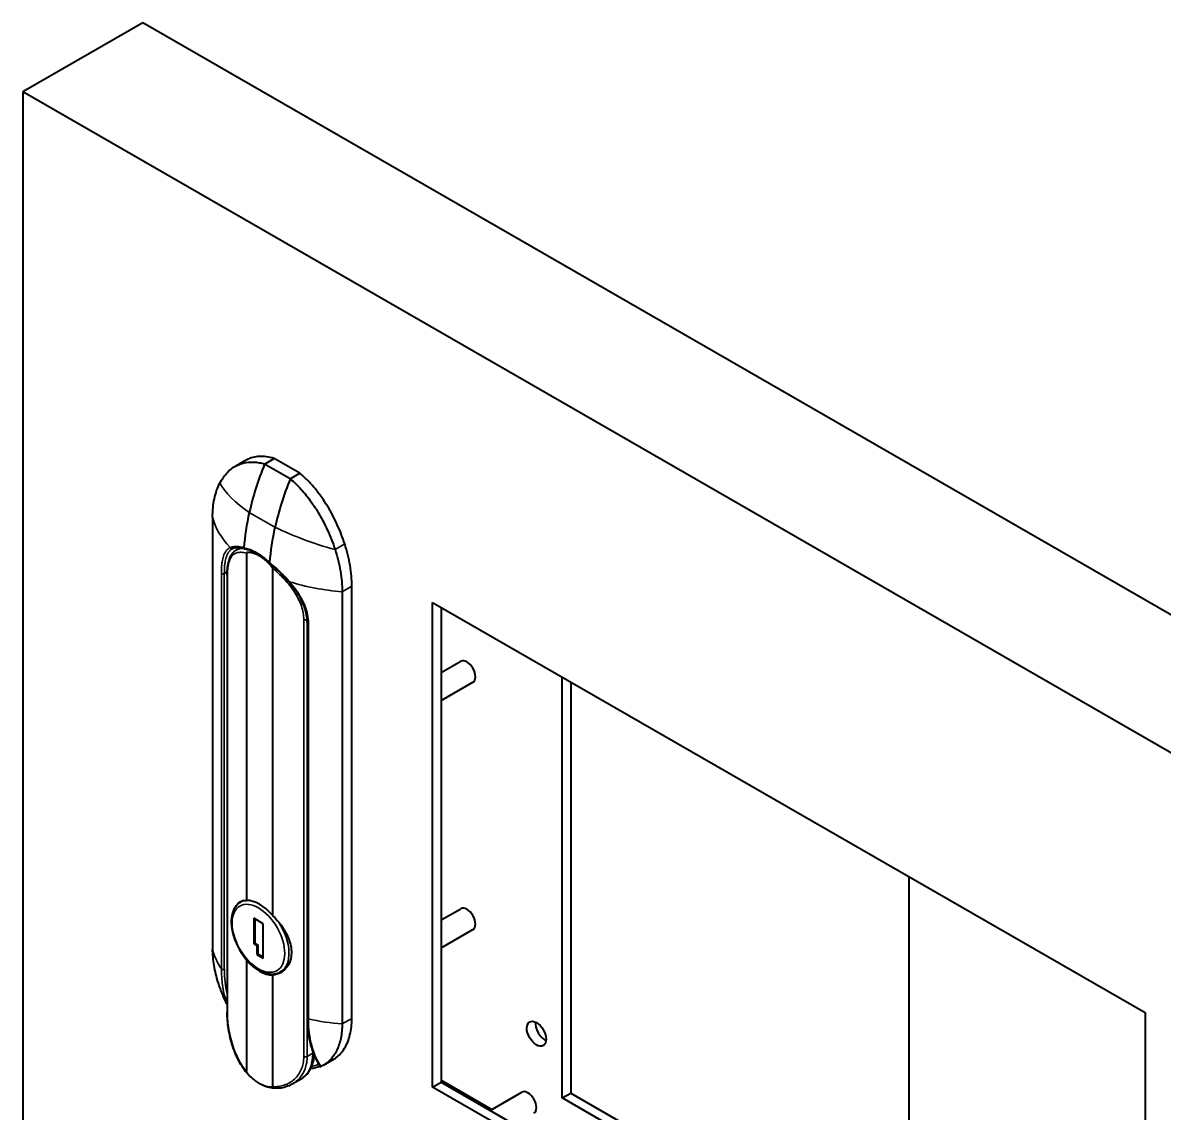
# Model space of a CAD drawing. Header units: millimetres. Extents: x 0 to 2970, y 0 to 2100.
# Drawn here: x 2546.8 to 2641.1, y 1624.2 to 1714.3 of the extents above; entities that cross this region are included whole.
import ezdxf

# ---------------------------------------------------------------- set-up
doc = ezdxf.new("R2010")
doc.units = ezdxf.units.MM
doc.header["$LTSCALE"] = 5
doc.layers.add('가시적인 것(ISO)', color=3, linetype='Continuous', lineweight=40)
doc.layers.add('가시적인 좁은 것(ISO)', color=3, linetype='Continuous', lineweight=35)

msp = doc.modelspace()

# ---------------------------------------------------------------- linework, layer by layer
at = {"layer": '가시적인 것(ISO)'}
for p, q in [((2556.685, 1714.277), (2546.785, 1708.576)), ((2666.286, 1651.162), (2556.685, 1714.277)), ((2656.387, 1645.461), (2546.785, 1708.576)), ((2546.785, 1708.576), (2546.785, 1623.143)), ((2566.754, 1677.82), (2567.556, 1678.282)), ((2569.678, 1677.06), (2567.556, 1678.282)), ((2565.125, 1678.09), (2564.322, 1677.628)), ((2568.876, 1676.598), (2566.754, 1677.82)), ((2568.876, 1676.598), (2569.678, 1677.06)), ((2562.463, 1673.429), (2562.463, 1637.721)), ((2564.375, 1671.014), (2564.375, 1671.014)), ((2564.72, 1670.892), (2564.41, 1670.713)), ((2565.262, 1670.463), (2565.262, 1641.768)), ((2567.4, 1669.232), (2567.4, 1640.537)), ((2563.66, 1668.651), (2563.66, 1632.536)), ((2568.754, 1667.884), (2568.754, 1667.884)), ((2573.167, 1667.265), (2573.167, 1631.557)), ((2573.969, 1632.019), (2573.969, 1667.727)), ((2580.638, 1626.335), (2580.638, 1666.395)), ((2580.638, 1666.395), (2639.505, 1632.496)), ((2581.345, 1665.988), (2581.345, 1626.742)), ((2569.963, 1665.391), (2569.962, 1665.391)), ((2570.28, 1664.751), (2570.28, 1632.05)), ((2581.345, 1660.589), (2582.967, 1661.523)), ((2581.345, 1658.281), (2583.965, 1659.79)), ((2591.333, 1625.445), (2591.333, 1660.236)), ((2592.04, 1659.829), (2592.04, 1625.852)), ((2619.971, 1643.745), (2619.971, 1609.768)), ((2565.003, 1641.758), (2564.763, 1641.62)), ((2581.345, 1640.15), (2582.967, 1641.084)), ((2565.857, 1640.291), (2565.857, 1638.166)), ((2566.635, 1639.843), (2565.857, 1640.291)), ((2565.963, 1640.23), (2565.963, 1638.227)), ((2566.635, 1636.982), (2566.635, 1639.843)), ((2581.345, 1637.842), (2583.965, 1639.351)), ((2565.857, 1638.166), (2565.963, 1638.227)), ((2565.857, 1638.166), (2566.104, 1638.023)), ((2565.963, 1638.227), (2566.21, 1638.084)), ((2566.104, 1638.023), (2566.21, 1638.084)), ((2566.104, 1638.023), (2566.104, 1637.287)), ((2566.21, 1638.084), (2566.21, 1637.348)), ((2565.262, 1636.834), (2565.262, 1627.617)), ((2566.104, 1637.287), (2566.21, 1637.348)), ((2566.104, 1637.287), (2566.635, 1636.982)), ((2566.21, 1637.348), (2566.635, 1637.104)), ((2568.43, 1636.058), (2568.082, 1635.857)), ((2567.4, 1635.603), (2567.4, 1626.386)), ((2639.505, 1632.496), (2639.505, 1592.436)), ((2572.396, 1628.593), (2571.594, 1628.131)), ((2569.769, 1627.01), (2569.026, 1626.582)), ((2580.638, 1626.335), (2581.345, 1626.742)), ((2639.505, 1592.436), (2580.638, 1626.335)), ((2581.345, 1626.904), (2585.53, 1624.494)), ((2581.345, 1626.742), (2639.505, 1593.25)), ((2585.389, 1624.413), (2588.005, 1625.92)), ((2591.333, 1625.445), (2592.04, 1625.852)), ((2639.505, 1597.704), (2591.333, 1625.445)), ((2592.04, 1625.852), (2639.505, 1598.519))]:
    msp.add_line(p, q, dxfattribs=at)
for centre, major_axis, ratio, start_param, end_param in [((2577.726, 1676.504), (-9.037, -15.693), 0.578093, 4.954107, 5.196153), ((2579.847, 1675.282), (-9.037, -15.693), 0.578093, 4.954107, 5.196153), ((2575.564, 1676.032), (-7.441, -12.921), 0.578093, 5.196153, 5.420152), ((2577.686, 1674.81), (-7.441, -12.921), 0.578093, 5.196153, 5.420152), ((2570.29, 1668.762), (-2.308, 4.008), 0.578093, 2.264954, 2.26499), ((2583.466, 1660.656), (-0.499, 0.867), 0.578093, 3.141593, 6.283185), ((2566.331, 1638.686), (-1.684, 2.925), 0.578093, 5.035361, 5.96408), ((2583.466, 1640.218), (-0.499, 0.867), 0.578093, 3.141593, 6.283185), ((2566.331, 1638.686), (1.684, -2.925), 0.578093, 5.035361, 5.96408), ((2570.43, 1632.051), (-0.15, -0.001), 0.578799, 6.280634, 6.283185), ((2589.919, 1631.161), (0.561, -0.975), 0.578093, 3.819709, 5.605069), ((2588.505, 1625.053), (-0.499, 0.867), 0.578093, 3.141593, 6.283185)]:
    msp.add_ellipse(centre, major_axis=major_axis, ratio=ratio, start_param=start_param, end_param=end_param, dxfattribs=at)
msp.add_ellipse((2589.212, 1630.754), major_axis=(0.561, -0.975), ratio=0.578093, dxfattribs=at)
for points, knots in [([(2567.556, 1678.282), (2567.335, 1678.35), (2566.908, 1678.442), (2566.311, 1678.461), (2565.77, 1678.374), (2565.385, 1678.23), (2565.179, 1678.121), (2565.125, 1678.09)], [0, 0, 0, 0, 0.1345269, 0.2638761, 0.3893523, 0.5126048, 0.5580271, 0.5580271, 0.5580271, 0.5580271]), ([(2563.055, 1676.236), (2563.233, 1676.577), (2563.445, 1676.88), (2563.94, 1677.388), (2564.221, 1677.593), (2564.693, 1677.811), (2564.859, 1677.868), (2565.291, 1677.972), (2565.566, 1677.997), (2566, 1677.976), (2566.147, 1677.959), (2566.447, 1677.904), (2566.6, 1677.867), (2566.754, 1677.82)], [-1.437388, -1.437388, -1.437388, -1.437388, -1.077998, -1.077998, -0.718291, -0.718291, -0.538642, -0.538642, -0.269198, -0.269198, -0.134518, -0.134518, -0.000001, -0.000001, -0.000001, -0.000001]), ([(2568.876, 1676.598), (2569.03, 1676.468), (2569.183, 1676.329), (2569.483, 1676.038), (2569.63, 1675.885), (2570.063, 1675.407), (2570.339, 1675.065), (2570.771, 1674.464), (2570.936, 1674.216), (2571.408, 1673.454), (2571.69, 1672.925), (2572.185, 1671.847), (2572.397, 1671.3), (2572.575, 1670.754)], [-1.43452, -1.43452, -1.43452, -1.43452, -1.300269, -1.300269, -1.165856, -1.165856, -0.896945, -0.896945, -0.717652, -0.717652, -0.358665, -0.358665, -0.000001, -0.000001, -0.000001, -0.000001]), ([(2573.377, 1671.216), (2573.29, 1671.482), (2573.1, 1672.016), (2572.766, 1672.811), (2572.381, 1673.595), (2571.947, 1674.36), (2571.461, 1675.099), (2570.922, 1675.806), (2570.326, 1676.474), (2569.899, 1676.873), (2569.678, 1677.06)], [0, 0, 0, 0, 0.122059, 0.24403, 0.366106, 0.488265, 0.611331, 0.736476, 0.865538, 1, 1, 1, 1]), ([(2562.463, 1673.429), (2562.463, 1673.97), (2562.512, 1674.483), (2562.66, 1675.191), (2562.722, 1675.417), (2562.87, 1675.845), (2562.956, 1676.047), (2563.055, 1676.236)], [-0.7941828, -0.7941828, -0.7941828, -0.7941828, -0.3970605, -0.3970605, -0.1985164, -0.1985164, -0.000001, -0.000001, -0.000001, -0.000001]), ([(2563.66, 1668.651), (2563.66, 1669.041), (2563.693, 1669.395), (2563.834, 1670), (2563.945, 1670.259), (2564.195, 1670.561), (2564.297, 1670.648), (2564.41, 1670.713)], [0, 0, 0, 0, 0.2826255, 0.2826255, 0.5709615, 0.5709615, 0.7216032, 0.7216032, 0.7216032, 0.7216032]), ([(2565.123, 1670.803), (2564.83, 1670.892), (2564.571, 1670.922), (2564.271, 1670.885), (2564.184, 1670.861), (2564.11, 1670.826)], [0, 0, 0, 0, 0.2987056, 0.2987056, 0.444413, 0.444413, 0.444413, 0.444413]), ([(2564.805, 1670.879), (2564.778, 1670.87), (2564.752, 1670.86), (2564.725, 1670.848), (2564.724, 1670.847), (2564.723, 1670.847)], [-0.01724188, -0.01724188, -0.01724188, -0.01724188, 0, 0, 0.00064711, 0.00064711, 0.00064711, 0.00064711]), ([(2565.052, 1670.9), (2565.056, 1670.875), (2565.066, 1670.85), (2565.08, 1670.833), (2565.094, 1670.816), (2565.112, 1670.805), (2565.131, 1670.801)], [0.0000718, 0.0000718, 0.0000718, 0.0000718, 0.3333333, 0.3333333, 0.3333333, 0.6604279, 0.6604279, 0.6604279, 0.6604279]), ([(2572.575, 1670.754), (2572.673, 1670.452), (2572.76, 1670.15), (2572.908, 1669.551), (2572.97, 1669.255), (2573.118, 1668.376), (2573.167, 1667.806), (2573.167, 1667.265)], [-0.7936515, -0.7936515, -0.7936515, -0.7936515, -0.5952689, -0.5952689, -0.3968576, -0.3968576, -0.000001, -0.000001, -0.000001, -0.000001]), ([(2573.969, 1667.727), (2573.969, 1668.001), (2573.944, 1668.562), (2573.831, 1669.433), (2573.646, 1670.32), (2573.474, 1670.918), (2573.377, 1671.216)], [0, 0, 0, 0, 0.253392, 0.504596, 0.753541, 1, 1, 1, 1]), ([(2567.174, 1669.62), (2567.171, 1669.623), (2567.168, 1669.626), (2567.167, 1669.631), (2567.163, 1669.642), (2567.165, 1669.66), (2567.173, 1669.678)], [0.5234939, 0.5234939, 0.5234939, 0.5234939, 0.6666667, 0.6666667, 0.6666667, 0.9998789, 0.9998789, 0.9998789, 0.9998789]), ([(2568.769, 1668.079), (2568.416, 1668.486), (2568.027, 1668.882), (2567.481, 1669.368), (2567.327, 1669.498), (2567.174, 1669.62)], [0, 0, 0, 0, 0.3245549, 0.3245549, 0.4493438, 0.4493438, 0.4493438, 0.4493438]), ([(2570.28, 1664.751), (2570.28, 1665.136), (2570.207, 1665.544), (2569.931, 1666.347), (2569.727, 1666.752), (2569.271, 1667.462), (2569.03, 1667.779), (2568.769, 1668.079)], [0, 0, 0, 0, 0.2874143, 0.2874143, 0.5746483, 0.5746483, 0.8143084, 0.8143084, 0.8143084, 0.8143084]), ([(2564.763, 1641.62), (2564.584, 1641.517), (2564.432, 1641.37), (2564.187, 1641.002), (2564.1, 1640.777), (2563.995, 1640.26), (2563.984, 1639.964), (2564.046, 1639.339), (2564.12, 1639.01), (2564.342, 1638.356), (2564.489, 1638.032), (2564.843, 1637.418), (2565.049, 1637.128), (2565.502, 1636.611), (2565.748, 1636.383), (2566.259, 1636.014), (2566.525, 1635.872), (2567.05, 1635.697), (2567.31, 1635.662), (2567.744, 1635.709), (2567.923, 1635.765), (2568.082, 1635.857)], [2.354261, 2.354261, 2.354261, 2.354261, 2.634134, 2.634134, 2.934729, 2.934729, 3.262386, 3.262386, 3.595127, 3.595127, 3.925886, 3.925886, 4.255666, 4.255666, 4.586429, 4.586429, 4.919166, 4.919166, 5.246642, 5.246642, 5.495853, 5.495853, 5.495853, 5.495853]), ([(2564.441, 1641.357), (2564.523, 1641.494), (2564.624, 1641.597), (2564.88, 1641.745), (2565.057, 1641.783), (2565.262, 1641.768)], [0.3389403, 0.3389403, 0.3389403, 0.3389403, 0.5112141, 0.5112141, 0.7215184, 0.7215184, 0.7215184, 0.7215184]), ([(2567.4, 1640.537), (2567.661, 1640.284), (2567.907, 1640.002), (2568.366, 1639.378), (2568.592, 1638.988), (2568.898, 1638.204), (2568.976, 1637.808), (2568.976, 1637.112), (2568.898, 1636.766), (2568.592, 1636.192), (2568.366, 1635.964), (2567.907, 1635.698), (2567.661, 1635.62), (2567.4, 1635.603)], [1.323156, 1.323156, 1.323156, 1.323156, 1.533461, 1.533461, 1.789068, 1.789068, 2.044675, 2.044675, 2.300282, 2.300282, 2.555889, 2.555889, 2.766193, 2.766193, 2.766193, 2.766193]), ([(2562.936, 1634.951), (2562.934, 1634.959), (2562.932, 1634.966), (2562.779, 1635.45), (2562.663, 1635.922), (2562.546, 1636.614), (2562.516, 1636.842), (2562.475, 1637.288), (2562.464, 1637.508), (2562.463, 1637.721)], [-0.630689, -0.630689, -0.630689, -0.630689, -0.6257615, -0.6257615, -0.3126285, -0.3126285, -0.1562493, -0.1562493, -0.000001, -0.000001, -0.000001, -0.000001]), ([(2563.66, 1633.168), (2563.61, 1633.269), (2563.561, 1633.369), (2563.436, 1633.639), (2563.362, 1633.807), (2563.225, 1634.14), (2563.161, 1634.305), (2563.042, 1634.631), (2562.987, 1634.792), (2562.936, 1634.951)], [1.149792, 1.149792, 1.149792, 1.149792, 1.169368, 1.169368, 1.2025146, 1.2025146, 1.2356611, 1.2356611, 1.2688077, 1.2688077, 1.2688077, 1.2688077]), ([(2565.633, 1627.154), (2565.321, 1627.449), (2565.039, 1627.81), (2564.56, 1628.607), (2564.356, 1629.053), (2564.026, 1629.986), (2563.897, 1630.486), (2563.724, 1631.44), (2563.675, 1631.906), (2563.661, 1632.398), (2563.66, 1632.467), (2563.66, 1632.536)], [0, 0, 0, 0, 0.289808, 0.289808, 0.581653, 0.581653, 0.884566, 0.884566, 1.179764, 1.179764, 1.229474, 1.229474, 1.229474, 1.229474]), ([(2570.28, 1632.05), (2570.282, 1631.728), (2570.298, 1631.415), (2570.358, 1630.806), (2570.403, 1630.512), (2570.521, 1629.946), (2570.594, 1629.674), (2570.768, 1629.155), (2570.869, 1628.908), (2571.099, 1628.443), (2571.227, 1628.224), (2571.369, 1628.02)], [0.0050933, 0.0050933, 0.0050933, 0.0050933, 0.1083082, 0.1083082, 0.2115231, 0.2115231, 0.314738, 0.314738, 0.4179529, 0.4179529, 0.5211678, 0.5211678, 0.5211678, 0.5211678]), ([(2572.396, 1628.593), (2572.478, 1628.64), (2572.704, 1628.787), (2573.039, 1629.091), (2573.369, 1629.534), (2573.631, 1630.055), (2573.822, 1630.647), (2573.939, 1631.302), (2573.968, 1631.776), (2573.969, 1632.019)], [0.4285712, 0.4285712, 0.4285712, 0.4285712, 0.4761598, 0.5642819, 0.6516795, 0.738721, 0.8258694, 0.9129625, 1, 1, 1, 1]), ([(2573.167, 1631.557), (2573.165, 1631.345), (2573.155, 1631.139), (2573.114, 1630.739), (2573.084, 1630.545), (2572.967, 1629.988), (2572.851, 1629.649), (2572.55, 1629.044), (2572.364, 1628.781), (2571.931, 1628.34), (2571.684, 1628.164), (2571.411, 1628.035)], [-1.25079, -1.25079, -1.25079, -1.25079, -1.094687, -1.094687, -0.938454, -0.938454, -0.625614, -0.625614, -0.312825, -0.312825, -0.000001, -0.000001, -0.000001, -0.000001]), ([(2569.769, 1627.01), (2569.917, 1627.095), (2570.053, 1627.201), (2570.294, 1627.444), (2570.4, 1627.583), (2570.578, 1627.883), (2570.651, 1628.046), (2570.766, 1628.388), (2570.809, 1628.569), (2570.846, 1628.819), (2570.854, 1628.882), (2570.86, 1628.945)], [5.4958534, 5.4958534, 5.4958534, 5.4958534, 5.6533198, 5.6533198, 5.8107862, 5.8107862, 5.9682526, 5.9682526, 6.1257189, 6.1257189, 6.1778701, 6.1778701, 6.1778701, 6.1778701]), ([(2571.369, 1628.02), (2571.369, 1628.019), (2571.372, 1628.02), (2571.384, 1628.023), (2571.396, 1628.028), (2571.411, 1628.035)], [0.04225486, 0.04225486, 0.04225486, 0.04225486, 0.05389591, 0.05389591, 0.07121831, 0.07121831, 0.07121831, 0.07121831]), ([(2569.026, 1626.582), (2568.707, 1626.398), (2568.343, 1626.283), (2567.607, 1626.22), (2567.228, 1626.267), (2566.777, 1626.42), (2566.69, 1626.455), (2566.603, 1626.494)], [0.0000073, 0.0000073, 0.0000073, 0.0000073, 0.295384, 0.295384, 0.5814472, 0.5814472, 0.6509627, 0.6509627, 0.6509627, 0.6509627])]:
    msp.add_open_spline(points, degree=3, knots=knots, dxfattribs=at)
for points in [[(2564.11, 1670.826), (2564.092, 1670.818), (2564.075, 1670.809), (2564.058, 1670.799)], [(2564.058, 1670.799), (2564.058, 1670.799), (2564.058, 1670.799), (2564.058, 1670.799)], [(2564.41, 1670.713), (2564.41, 1670.713), (2564.41, 1670.713), (2564.41, 1670.713)], [(2566.157, 1670.403), (2565.813, 1670.601), (2565.462, 1670.736), (2565.131, 1670.801)], [(2567.4, 1669.232), (2567.4, 1669.239), (2567.396, 1669.253), (2567.385, 1669.277), (2567.373, 1669.3), (2567.358, 1669.323), (2567.341, 1669.348), (2567.322, 1669.375), (2567.301, 1669.402), (2567.277, 1669.432), (2567.251, 1669.464), (2567.222, 1669.496), (2567.191, 1669.531), (2567.158, 1669.567), (2567.122, 1669.604), (2567.082, 1669.644), (2567.04, 1669.685), (2566.995, 1669.727), (2566.947, 1669.77), (2566.896, 1669.815), (2566.842, 1669.861), (2566.784, 1669.907), (2566.724, 1669.954), (2566.661, 1670.001), (2566.594, 1670.049), (2566.525, 1670.096), (2566.453, 1670.142), (2566.38, 1670.188), (2566.305, 1670.231), (2566.23, 1670.272), (2566.155, 1670.311), (2566.081, 1670.346), (2566.009, 1670.378), (2565.938, 1670.407), (2565.871, 1670.432), (2565.806, 1670.453), (2565.745, 1670.472), (2565.689, 1670.486), (2565.638, 1670.498), (2565.59, 1670.507), (2565.547, 1670.514), (2565.508, 1670.519), (2565.473, 1670.522), (2565.441, 1670.523), (2565.411, 1670.523), (2565.385, 1670.522), (2565.361, 1670.519), (2565.339, 1670.516), (2565.32, 1670.511), (2565.304, 1670.506), (2565.289, 1670.499), (2565.276, 1670.491), (2565.266, 1670.48), (2565.262, 1670.47), (2565.262, 1670.463)], [(2567.172, 1669.621), (2566.848, 1669.937), (2566.502, 1670.204), (2566.157, 1670.403)], [(2565.262, 1636.834), (2565.2, 1636.921), (2565.14, 1637.012), (2565.082, 1637.104)], [(2567.4, 1626.386), (2567.4, 1626.38), (2567.396, 1626.369), (2567.386, 1626.358), (2567.373, 1626.35), (2567.358, 1626.343), (2567.342, 1626.338), (2567.322, 1626.334), (2567.3, 1626.33), (2567.276, 1626.328), (2567.248, 1626.326), (2567.218, 1626.327), (2567.185, 1626.328), (2567.148, 1626.331), (2567.109, 1626.336), (2567.066, 1626.343), (2567.021, 1626.352), (2566.973, 1626.363), (2566.923, 1626.376), (2566.871, 1626.391), (2566.817, 1626.409), (2566.76, 1626.429), (2566.703, 1626.451), (2566.644, 1626.476), (2566.584, 1626.502), (2566.522, 1626.531), (2566.461, 1626.562), (2566.399, 1626.595), (2566.337, 1626.63), (2566.275, 1626.666), (2566.212, 1626.705), (2566.15, 1626.744), (2566.089, 1626.786), (2566.028, 1626.829), (2565.968, 1626.872), (2565.91, 1626.917), (2565.853, 1626.962), (2565.798, 1627.007), (2565.745, 1627.053), (2565.694, 1627.098), (2565.645, 1627.143), (2565.599, 1627.186), (2565.556, 1627.229), (2565.516, 1627.27), (2565.479, 1627.31), (2565.445, 1627.347), (2565.414, 1627.382), (2565.387, 1627.415), (2565.362, 1627.446), (2565.34, 1627.475), (2565.32, 1627.502), (2565.304, 1627.527), (2565.289, 1627.55), (2565.276, 1627.573), (2565.266, 1627.596), (2565.262, 1627.611), (2565.262, 1627.617)], [(2569.821, 1627.889), (2569.821, 1627.889), (2569.821, 1627.889), (2569.821, 1627.889)], [(2571.356, 1628.038), (2571.107, 1627.947), (2570.841, 1627.89), (2570.563, 1627.868)]]:
    msp.add_open_spline(points, degree=3, dxfattribs=at)
at = {"layer": '가시적인 좁은 것(ISO)'}
for p, q in [((2567.613, 1672.608), (2565.491, 1673.83)), ((2564.723, 1670.847), (2564.785, 1670.882)), ((2572.575, 1670.754), (2573.377, 1671.216)), ((2563.184, 1636.111), (2563.184, 1668.812)), ((2563.666, 1668.918), (2563.43, 1668.782)), ((2563.43, 1636.081), (2563.43, 1668.782)), ((2563.683, 1668.592), (2563.683, 1632.476)), ((2573.167, 1667.265), (2573.969, 1667.727)), ((2569.994, 1628.842), (2569.994, 1664.957)), ((2570.356, 1665.034), (2570.356, 1665.034)), ((2570.274, 1628.871), (2570.274, 1664.949)), ((2570.376, 1664.67), (2570.376, 1631.969)), ((2573.167, 1631.557), (2573.969, 1632.019)), ((2570.274, 1628.871), (2570.732, 1629.135)), ((2570.732, 1629.269), (2570.732, 1629.135))]:
    msp.add_line(p, q, dxfattribs=at)
for centre, major_axis, ratio, start_param, end_param in [((2574.967, 1675.058), (-12.221, 2.831), 0.37952, 0.329454, 0.776012), ((2574.889, 1674.421), (-12.545, 0), 0.575862, 0.137732, 0.505921), ((2574.967, 1675.058), (-12.221, 2.831), 0.37952, 1.015724, 1.462281), ((2564.047, 1670.962), (0.063, -0.136), 0.916986, 4.595423, 6.283115), ((2566.705, 1666.698), (-2.308, 4.008), 0.578093, 6.111022, 6.150819), ((2566.232, 1670.533), (-0.075, -0.13), 0.578029, 5.40483, 6.283202), ((2563.324, 1668.843), (-0.15, 0), 0.575862, 0.367976, 2.356194), ((2563.91, 1668.651), (-0.25, 0), 0.575862, 6.283183, 6.710632), ((2568.882, 1668.177), (-0.113, -0.098), 0.087862, 6.283184, 7.083978), ((2574.889, 1674.421), (-12.545, 0), 0.575862, 1.064875, 1.433064), ((2570.43, 1664.751), (-0.15, 0), 0.575862, 0, 1.20282), ((2566.422, 1638.738), (-1.659, 2.881), 0.578093, 6.024033, 6.283185), ((2566.422, 1638.738), (1.659, -2.881), 0.578093, 0, 1.666659), ((2574.889, 1638.739), (-12.545, -0.034), 0.577462, 0.136147, 0.366391), ((2571.277, 1640.819), (5.711, 9.918), 0.578093, 2.359354, 2.699046), ((2563.324, 1636.142), (-0.15, 0), 0.575862, 0.367976, 2.3562), ((2571.426, 1640.733), (5.643, 9.799), 0.578093, 2.359416, 2.594824), ((2563.91, 1632.536), (-0.25, 0), 0.575862, 0, 0.427447), ((2570.43, 1632.051), (-0.15, -0.001), 0.578799, 0, 1.200271), ((2578.469, 1636.677), (-5.711, -9.918), 0.578093, 5.500947, 6.007109), ((2574.889, 1638.739), (-12.545, -0.03), 0.577692, 1.201437, 1.431681), ((2567.461, 1631.018), (2.308, -4.008), 0.578093, 0, 0.787332), ((2570.378, 1629.338), (-0.5, 0), 0.575862, 2.356194, 2.47767)]:
    msp.add_ellipse(centre, major_axis=major_axis, ratio=ratio, start_param=start_param, end_param=end_param, dxfattribs=at)
msp.add_ellipse((2566.246, 1638.637), major_axis=(1.535, -2.665), ratio=0.578093, dxfattribs=at)
for points, knots in [([(2563.184, 1668.812), (2563.184, 1668.929), (2563.186, 1669.042), (2563.191, 1669.149), (2563.196, 1669.256), (2563.203, 1669.358), (2563.212, 1669.456), (2563.222, 1669.553), (2563.233, 1669.646), (2563.247, 1669.733), (2563.26, 1669.819), (2563.275, 1669.899), (2563.293, 1669.976), (2563.311, 1670.053), (2563.331, 1670.127), (2563.355, 1670.201), (2563.379, 1670.274), (2563.407, 1670.347), (2563.44, 1670.417), (2563.473, 1670.487), (2563.511, 1670.554), (2563.555, 1670.616), (2563.6, 1670.679), (2563.65, 1670.737), (2563.71, 1670.789), (2563.769, 1670.84), (2563.837, 1670.885), (2563.916, 1670.92)], [0, 0, 0, 0, 0.111111, 0.111111, 0.111111, 0.222222, 0.222222, 0.222222, 0.333333, 0.333333, 0.333333, 0.444444, 0.444444, 0.444444, 0.555556, 0.555556, 0.555556, 0.666667, 0.666667, 0.666667, 0.777778, 0.777778, 0.777778, 0.888889, 0.888889, 0.888889, 1, 1, 1, 1]), ([(2563.43, 1668.782), (2563.43, 1668.896), (2563.432, 1669.005), (2563.437, 1669.109), (2563.441, 1669.213), (2563.448, 1669.312), (2563.456, 1669.406), (2563.465, 1669.501), (2563.476, 1669.592), (2563.489, 1669.675), (2563.501, 1669.759), (2563.516, 1669.837), (2563.532, 1669.911), (2563.549, 1669.986), (2563.567, 1670.058), (2563.59, 1670.13), (2563.612, 1670.201), (2563.639, 1670.272), (2563.67, 1670.34), (2563.701, 1670.408), (2563.737, 1670.473), (2563.778, 1670.534), (2563.82, 1670.595), (2563.868, 1670.652), (2563.924, 1670.702), (2563.965, 1670.738), (2564.009, 1670.771), (2564.058, 1670.799)], [0, 0, 0, 0, 0.1111111, 0.1111111, 0.1111111, 0.2222222, 0.2222222, 0.2222222, 0.3333333, 0.3333333, 0.3333333, 0.4444444, 0.4444444, 0.4444444, 0.5555556, 0.5555556, 0.5555556, 0.6666667, 0.6666667, 0.6666667, 0.7777778, 0.7777778, 0.7777778, 0.8888889, 0.8888889, 0.8888889, 0.9684611, 0.9684611, 0.9684611, 0.9684611]), ([(2563.916, 1670.92), (2564.01, 1670.964), (2564.115, 1670.991), (2564.229, 1671.005), (2564.248, 1671.007), (2564.267, 1671.009), (2564.286, 1671.01), (2564.384, 1671.018), (2564.487, 1671.015), (2564.601, 1671), (2564.646, 1670.995), (2564.692, 1670.987), (2564.74, 1670.978), (2564.838, 1670.959), (2564.942, 1670.933), (2565.052, 1670.9)], [0, 0, 0, 0, 0.3333333, 0.3333333, 0.3333333, 0.3890388, 0.3890388, 0.3890388, 0.6666667, 0.6666667, 0.6666667, 0.7764006, 0.7764006, 0.7764006, 0.9999727, 0.9999727, 0.9999727, 0.9999727]), ([(2564.985, 1670.841), (2564.881, 1670.845), (2564.783, 1670.837), (2564.692, 1670.819), (2564.588, 1670.797), (2564.494, 1670.761), (2564.41, 1670.713)], [0.59462978, 0.59462978, 0.59462978, 0.59462978, 0.63157895, 0.63157895, 0.63157895, 0.67399624, 0.67399624, 0.67399624, 0.67399624]), ([(2565.052, 1670.9), (2565.18, 1670.875), (2565.314, 1670.839), (2565.455, 1670.79), (2565.489, 1670.779), (2565.523, 1670.767), (2565.557, 1670.754), (2565.736, 1670.686), (2565.926, 1670.598), (2566.126, 1670.483)], [0, 0, 0, 0, 0.403863, 0.403863, 0.403863, 0.5, 0.5, 0.5, 1, 1, 1, 1]), ([(2565.262, 1670.463), (2565.107, 1670.505), (2564.965, 1670.528), (2564.832, 1670.532), (2564.7, 1670.536), (2564.578, 1670.521), (2564.471, 1670.487), (2564.363, 1670.453), (2564.27, 1670.401), (2564.191, 1670.336), (2564.111, 1670.27), (2564.046, 1670.192), (2563.991, 1670.106), (2563.936, 1670.02), (2563.893, 1669.926), (2563.857, 1669.829), (2563.821, 1669.731), (2563.792, 1669.63), (2563.77, 1669.527), (2563.747, 1669.424), (2563.73, 1669.319), (2563.717, 1669.215), (2563.705, 1669.11), (2563.696, 1669.006), (2563.691, 1668.902), (2563.685, 1668.798), (2563.683, 1668.694), (2563.683, 1668.592)], [0, 0, 0, 0, 0.111111, 0.111111, 0.111111, 0.222222, 0.222222, 0.222222, 0.333333, 0.333333, 0.333333, 0.444444, 0.444444, 0.444444, 0.555556, 0.555556, 0.555556, 0.666667, 0.666667, 0.666667, 0.777778, 0.777778, 0.777778, 0.888889, 0.888889, 0.888889, 1, 1, 1, 1]), ([(2566.126, 1670.483), (2566.294, 1670.386), (2566.466, 1670.272), (2566.64, 1670.139), (2566.655, 1670.128), (2566.669, 1670.117), (2566.683, 1670.106), (2566.844, 1669.981), (2567.008, 1669.84), (2567.173, 1669.678)], [0, 0, 0, 0, 0.5, 0.5, 0.5, 0.5411005, 0.5411005, 0.5411005, 0.9999982, 0.9999982, 0.9999982, 0.9999982]), ([(2567.173, 1669.678), (2567.282, 1669.591), (2567.393, 1669.499), (2567.505, 1669.404), (2567.57, 1669.348), (2567.635, 1669.291), (2567.701, 1669.232), (2567.847, 1669.102), (2567.994, 1668.962), (2568.144, 1668.813), (2568.178, 1668.779), (2568.212, 1668.746), (2568.246, 1668.711), (2568.431, 1668.523), (2568.62, 1668.32), (2568.81, 1668.102)], [0, 0, 0, 0, 0.211195, 0.211195, 0.211195, 0.3333333, 0.3333333, 0.3333333, 0.605567, 0.605567, 0.605567, 0.6666667, 0.6666667, 0.6666667, 1, 1, 1, 1]), ([(2567.4, 1669.232), (2567.57, 1669.091), (2567.739, 1668.945), (2567.904, 1668.791), (2568.069, 1668.636), (2568.232, 1668.473), (2568.388, 1668.304), (2568.544, 1668.136), (2568.694, 1667.961), (2568.835, 1667.782), (2568.976, 1667.602), (2569.107, 1667.418), (2569.228, 1667.231), (2569.348, 1667.044), (2569.456, 1666.854), (2569.551, 1666.663), (2569.646, 1666.472), (2569.728, 1666.279), (2569.794, 1666.087), (2569.86, 1665.895), (2569.91, 1665.703), (2569.943, 1665.514), (2569.976, 1665.326), (2569.993, 1665.141), (2569.994, 1664.957)], [0, 0, 0, 0, 0.125, 0.125, 0.125, 0.25, 0.25, 0.25, 0.375, 0.375, 0.375, 0.5, 0.5, 0.5, 0.625, 0.625, 0.625, 0.75, 0.75, 0.75, 0.875, 0.875, 0.875, 1, 1, 1, 1]), ([(2568.81, 1668.102), (2569.019, 1667.863), (2569.205, 1667.627), (2569.371, 1667.393), (2569.536, 1667.159), (2569.68, 1666.927), (2569.802, 1666.703), (2569.924, 1666.479), (2570.024, 1666.262), (2570.107, 1666.045), (2570.189, 1665.828), (2570.255, 1665.611), (2570.302, 1665.383), (2570.348, 1665.154), (2570.376, 1664.915), (2570.376, 1664.67)], [0, 0, 0, 0, 0.2, 0.2, 0.2, 0.4, 0.4, 0.4, 0.6, 0.6, 0.6, 0.8, 0.8, 0.8, 1, 1, 1, 1]), ([(2569.994, 1664.957), (2570.025, 1664.949), (2570.058, 1664.945), (2570.091, 1664.944), (2570.125, 1664.944), (2570.159, 1664.947), (2570.19, 1664.955), (2570.22, 1664.962), (2570.248, 1664.972), (2570.272, 1664.985)], [0, 0, 0, 0, 0.3333333, 0.3333333, 0.3333333, 0.6666667, 0.6666667, 0.6666667, 0.9885443, 0.9885443, 0.9885443, 0.9885443]), ([(2563.683, 1632.476), (2563.683, 1632.27), (2563.692, 1632.054), (2563.712, 1631.826), (2563.732, 1631.598), (2563.762, 1631.358), (2563.803, 1631.111), (2563.844, 1630.864), (2563.897, 1630.61), (2563.96, 1630.355), (2564.024, 1630.101), (2564.1, 1629.846), (2564.186, 1629.597), (2564.273, 1629.348), (2564.37, 1629.106), (2564.479, 1628.873), (2564.588, 1628.64), (2564.708, 1628.417), (2564.838, 1628.207), (2564.968, 1627.997), (2565.109, 1627.8), (2565.262, 1627.617)], [0, 0, 0, 0, 0.1428571, 0.1428571, 0.1428571, 0.2857143, 0.2857143, 0.2857143, 0.4285714, 0.4285714, 0.4285714, 0.5714286, 0.5714286, 0.5714286, 0.7142857, 0.7142857, 0.7142857, 0.8571429, 0.8571429, 0.8571429, 0.9999982, 0.9999982, 0.9999982, 0.9999982]), ([(2569.026, 1626.582), (2569.079, 1626.613), (2569.13, 1626.645), (2569.18, 1626.679), (2569.214, 1626.702), (2569.247, 1626.726), (2569.279, 1626.75), (2569.412, 1626.851), (2569.534, 1626.966), (2569.643, 1627.092), (2569.672, 1627.125), (2569.7, 1627.159), (2569.726, 1627.193), (2569.827, 1627.322), (2569.914, 1627.461), (2569.988, 1627.609), (2570.009, 1627.651), (2570.029, 1627.694), (2570.048, 1627.737), (2570.112, 1627.886), (2570.164, 1628.043), (2570.201, 1628.207), (2570.213, 1628.258), (2570.223, 1628.309), (2570.232, 1628.361), (2570.26, 1628.526), (2570.274, 1628.696), (2570.274, 1628.871)], [0.7476021, 0.7476021, 0.7476021, 0.7476021, 0.7647059, 0.7647059, 0.7647059, 0.7762063, 0.7762063, 0.7762063, 0.8235294, 0.8235294, 0.8235294, 0.8359272, 0.8359272, 0.8359272, 0.8823529, 0.8823529, 0.8823529, 0.8956448, 0.8956448, 0.8956448, 0.9411765, 0.9411765, 0.9411765, 0.9553208, 0.9553208, 0.9553208, 0.9999989, 0.9999989, 0.9999989, 0.9999989]), ([(2569.994, 1628.842), (2570.024, 1628.834), (2570.058, 1628.83), (2570.092, 1628.829), (2570.125, 1628.829), (2570.159, 1628.832), (2570.19, 1628.839), (2570.222, 1628.847), (2570.25, 1628.857), (2570.274, 1628.871)], [0, 0, 0, 0, 0.333333, 0.333333, 0.333333, 0.666667, 0.666667, 0.666667, 1, 1, 1, 1]), ([(2570.646, 1628.05), (2570.779, 1628.074), (2570.91, 1628.107), (2571.041, 1628.153), (2571.105, 1628.175), (2571.169, 1628.2), (2571.232, 1628.227)], [0.7531526, 0.7531526, 0.7531526, 0.7531526, 0.908671, 0.908671, 0.908671, 0.9845779, 0.9845779, 0.9845779, 0.9845779])]:
    msp.add_open_spline(points, degree=3, knots=knots, dxfattribs=at)
for points in [[(2565.078, 1670.836), (2565.078, 1670.836), (2565.078, 1670.836), (2565.078, 1670.836)], [(2565.899, 1670.605), (2565.899, 1670.605), (2565.899, 1670.605), (2565.899, 1670.605)], [(2570.134, 1665.972), (2570.134, 1665.972), (2570.134, 1665.973), (2570.134, 1665.973)], [(2567.4, 1626.386), (2567.57, 1626.372), (2567.904, 1626.376), (2568.386, 1626.485), (2568.832, 1626.688), (2569.225, 1626.981), (2569.553, 1627.353), (2569.802, 1627.794), (2569.959, 1628.293), (2569.995, 1628.654), (2569.994, 1628.842)], [(2569.867, 1628.015), (2569.867, 1628.015), (2569.867, 1628.015), (2569.867, 1628.015)]]:
    msp.add_open_spline(points, degree=3, dxfattribs=at)

doc.saveas('drawing.dxf')
